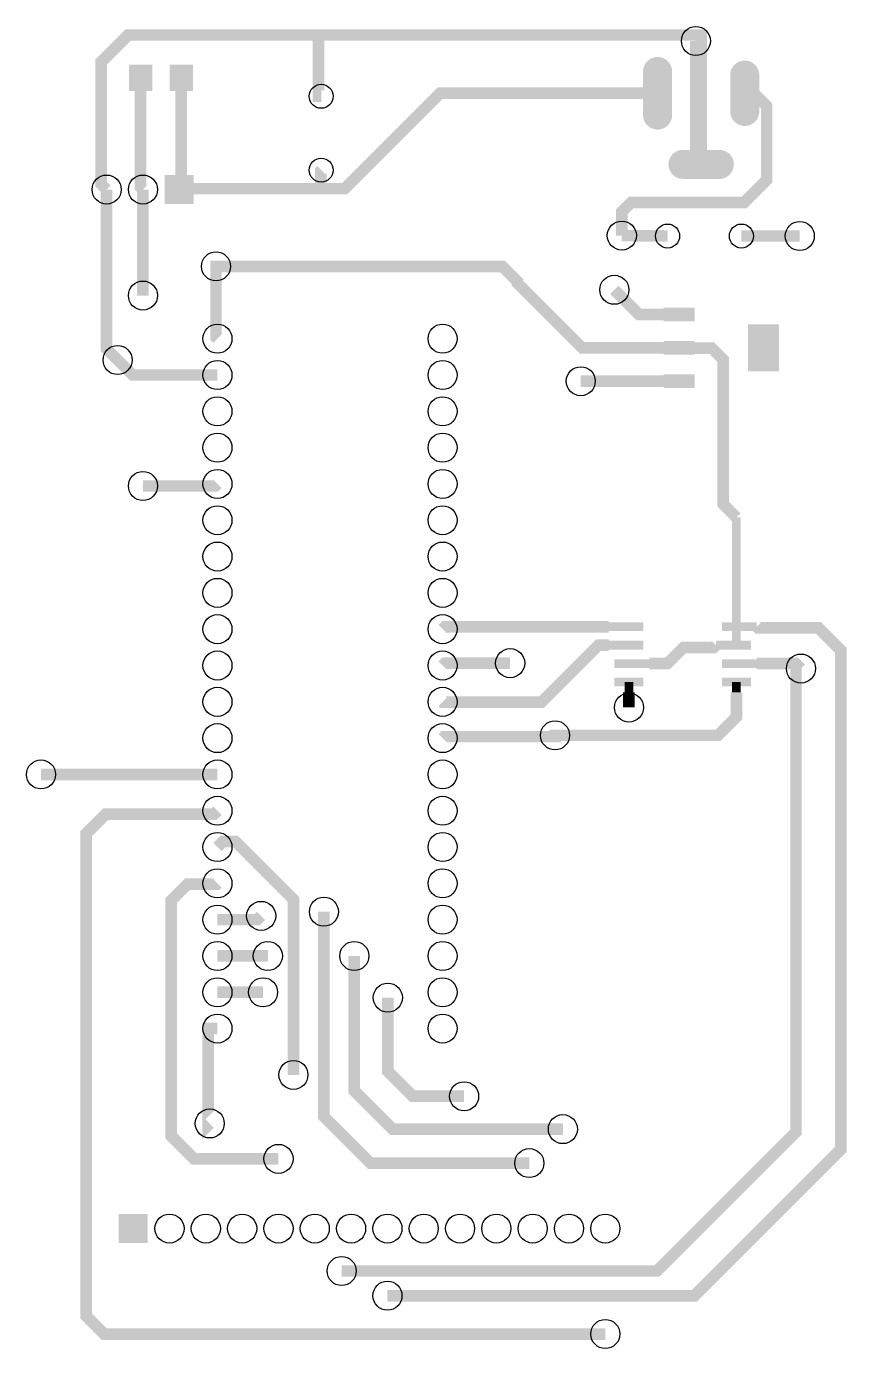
# Model space of a CAD drawing. Extents: x 0.42 to 2.64, y 0.42 to 4.
import ezdxf

# ---------------------------------------------------------------- set-up
doc = ezdxf.new("R2010")
doc.units = 0
doc.layers.get('0').update_dxf_attribs({"linetype": 'CONTINUOUS'})
doc.layers.add('_GBR', color=1, linetype='CONTINUOUS')

# ---------------------------------------------------------------- blocks, each defined once
blk = doc.blocks.new('ROUND_20')
blk.add_circle((0, 0), 0.0394)
blk = doc.blocks.new('ROUND_7')
blk.add_circle((0, 0), 0.0325)
blk = doc.blocks.new('SQUARE_8')
blk.add_solid([(0.03937, 0.03937), (0.03937, -0.03937), (-0.03937, 0.03937), (-0.03937, -0.03937)])
blk = doc.blocks.new('ROUND_9')
blk.add_circle((0, 0), 0.0394)
blk = doc.blocks.new('OBLONG_10')
at = {"const_width": 0.07874}
blk.add_lwpolyline([(0, 0.059055), (0, -0.059055)], dxfattribs=at)
at = {"const_width": 0.03937}
for points in [[(-0.019685, 0.059055, 1), (0.019685, 0.059055, 1)], [(-0.019685, -0.059055, 1), (0.019685, -0.059055, 1)]]:
    blk.add_lwpolyline(points, format="xyb", close=True, dxfattribs=at)
blk = doc.blocks.new('OBLONG_13')
at = {"const_width": 0.0787}
blk.add_lwpolyline([(0, 0.0492), (0, -0.0492)], dxfattribs=at)
at = {"const_width": 0.0394}
for points in [[(-0.0197, 0.0492, 1), (0.0197, 0.0492, 1)], [(-0.0197, -0.0492, 1), (0.0197, -0.0492, 1)]]:
    blk.add_lwpolyline(points, format="xyb", close=True, dxfattribs=at)
blk = doc.blocks.new('OBLONG_14')
at = {"const_width": 0.0787}
blk.add_lwpolyline([(0.0492, 0), (-0.0492, 0)], dxfattribs=at)
at = {"const_width": 0.0394}
for points in [[(-0.0689, 0, 1), (-0.0295, 0, 1)], [(0.0295, 0, 1), (0.0689, 0, 1)]]:
    blk.add_lwpolyline(points, format="xyb", close=True, dxfattribs=at)
blk = doc.blocks.new('RECTANGLE_15')
blk.add_solid([(0.031496, 0.035433), (0.031496, -0.035433), (-0.031496, 0.035433), (-0.031496, -0.035433)])
blk = doc.blocks.new('RECTANGLE_16')
blk.add_solid([(0.0394, 0.0118), (0.0394, -0.0118), (-0.0394, 0.0118), (-0.0394, -0.0118)])
blk = doc.blocks.new('RECTANGLE_18')
blk.add_solid([(0.0423, 0.0187), (0.0423, -0.0187), (-0.0423, 0.0187), (-0.0423, -0.0187)])
blk = doc.blocks.new('RECTANGLE_19')
blk.add_solid([(0.0423, 0.064), (0.0423, -0.064), (-0.0423, 0.064), (-0.0423, -0.064)])

msp = doc.modelspace()

# ---------------------------------------------------------------- linework, layer by layer
at = {"layer": '_GBR'}
for points, const_width in [([(2.248688, 3.62979), (2.248688, 3.980577), (1.211337, 3.980577), (0.695538, 3.980577), (0.622703, 3.907743), (0.622703, 3.576247), (0.63727, 3.56168)], 0.031496), ([(1.218766, 3.814436), (1.211337, 3.814436), (1.211337, 3.980577)], 0.031496), ([(2.234514, 3.964436), (2.234514, 3.62979), (2.248688, 3.62979)], 0.031496), ([(0.729396, 3.864436), (0.729396, 3.567979), (0.735696, 3.56168)], 0.031496), ([(0.839633, 3.864436), (0.839633, 3.567192), (0.834121, 3.56168)], 0.031496), ([(2.130577, 3.822703), (1.541207, 3.822703), (1.282546, 3.564042), (1.218248, 3.564042), (0.836483, 3.564042), (0.834121, 3.56168)], 0.031496), ([(2.033727, 3.436877), (2.033727, 3.50105), (2.059318, 3.52664), (2.365617, 3.52664), (2.426247, 3.58727), (2.426247, 3.788451), (2.391995, 3.822703), (2.366798, 3.822703)], 0.031496), ([(1.218248, 3.564042), (1.218248, 3.613917), (1.218766, 3.614436)], 0.031496), ([(0.63727, 3.56168), (0.63727, 3.129396), (0.667039, 3.099627), (0.707743, 3.058924), (0.937664, 3.058924)], 0.031496), ([(0.735696, 3.56168), (0.735696, 3.274278)], 0.031496), ([(2.157743, 3.435696), (2.033727, 3.436877)], 0.031496), ([(2.357743, 3.435696), (2.51601, 3.435696)], 0.031496), ([(2.189239, 3.132546), (1.926247, 3.132546), (1.75105, 3.307743), (1.75105, 3.312467), (1.710105, 3.353412), (0.933727, 3.353412), (0.933727, 3.161286), (0.937664, 3.157349)], 0.031496), ([(2.189239, 3.223097), (2.080184, 3.223097), (2.013255, 3.290026)], 0.031496), ([(2.344357, 2.673097), (2.30853, 2.708924), (2.30853, 3.10105), (2.277822, 3.131759), (2.190026, 3.131759), (2.189239, 3.132546)], 0.031496), ([(2.189239, 3.041995), (1.92231, 3.041995)], 0.031496), ([(0.735696, 2.758136), (0.932152, 2.758136), (0.937664, 2.763648)], 0.031496), ([(2.289239, 2.32664), (2.344357, 2.32664), (2.344357, 2.37664), (2.344357, 2.673097)], 0.023622), ([(1.398388, 0.563255), (2.230577, 0.563255), (2.627034, 0.959711), (2.627034, 2.312861), (2.56601, 2.373885), (2.402231, 2.373885), (2.399475, 2.37664)], 0.031496), ([(1.9979, 2.37664), (1.554593, 2.37664), (1.5479, 2.369948)], 0.031496), ([(2.053018, 2.37664), (1.9979, 2.37664)], 0.023622), ([(2.399475, 2.37664), (2.344357, 2.37664)], 0.023622), ([(1.9979, 2.32664), (1.970735, 2.32664), (1.81601, 2.171916), (1.549081, 2.171916), (1.5479, 2.173097)], 0.031496), ([(2.053018, 2.32664), (1.9979, 2.32664)], 0.023622), ([(2.108136, 2.27664), (2.157349, 2.27664), (2.20105, 2.320341), (2.28294, 2.320341), (2.289239, 2.32664)], 0.031496), ([(1.274278, 0.630184), (2.129003, 0.630184), (2.505774, 1.006955), (2.505774, 2.27664)], 0.031496), ([(1.730971, 2.277822), (1.554199, 2.277822), (1.5479, 2.271522)], 0.031496), ([(2.053018, 2.27664), (2.108136, 2.27664)], 0.023622), ([(2.344357, 2.27664), (2.399475, 2.27664)], 0.023622), ([(2.399475, 2.27664), (2.505774, 2.27664), (2.51916, 2.263255)], 0.031496), ([(2.053018, 2.22664), (2.053018, 2.199081)], 0.023622), ([(2.344357, 2.22664), (2.344357, 2.199081)], 0.023622), ([(2.344357, 2.199081), (2.344357, 2.132152), (2.294357, 2.082152), (1.852625, 2.082152), (1.852625, 2.078609), (1.551837, 2.078609), (1.5479, 2.074672)], 0.031496), ([(2.053018, 2.199081), (2.053018, 2.157743)], 0.031496), ([(0.459318, 1.976247), (0.937664, 1.976247)], 0.031496), ([(1.988845, 0.459318), (0.630577, 0.459318), (0.581759, 0.508136), (0.581759, 1.815617), (0.634908, 1.868766), (0.928609, 1.868766), (0.937664, 1.877822)], 0.031496), ([(1.14357, 1.16168), (1.14357, 1.637664), (0.986877, 1.794357), (0.952625, 1.794357), (0.937664, 1.779396)], 0.031496), ([(1.103058, 0.934121), (0.874278, 0.934121), (0.812073, 0.996325), (0.812073, 1.634121), (0.856562, 1.678609), (0.935302, 1.678609), (0.937664, 1.680971)], 0.031496), ([(1.226247, 1.604199), (1.226247, 1.048688), (1.352231, 0.922703), (1.78294, 0.922703)], 0.031496), ([(0.937664, 1.582546), (1.045932, 1.582546), (1.056168, 1.592782)], 0.031496), ([(0.937664, 1.484121), (1.074278, 1.484121)], 0.031496), ([(1.30853, 1.484121), (1.30853, 1.118766), (1.412467, 1.014829), (1.873885, 1.014829)], 0.031496), ([(0.937664, 1.385696), (1.061286, 1.385696)], 0.031496), ([(1.399475, 1.371129), (1.399475, 1.171522), (1.467192, 1.103806), (1.606168, 1.103806)], 0.031496), ([(0.916798, 1.030184), (0.912467, 1.025853), (0.912467, 1.28727), (0.937664, 1.28727)], 0.031496)]:
    msp.add_lwpolyline(points, dxfattribs=dict(at, const_width=const_width))

# ---------------------------------------------------------------- block references
for name, p in [('ROUND_20', (2.234514, 3.964436)), ('OBLONG_10', (2.130577, 3.822703)), ('OBLONG_13', (2.366798, 3.822703)), ('RECTANGLE_15', (0.729396, 3.864436)), ('RECTANGLE_15', (0.839633, 3.864436)), ('ROUND_7', (1.218766, 3.814436)), ('OBLONG_14', (2.248688, 3.62979)), ('ROUND_7', (1.218766, 3.614436)), ('ROUND_9', (0.63727, 3.56168)), ('ROUND_9', (0.735696, 3.56168)), ('SQUARE_8', (0.834121, 3.56168)), ('ROUND_20', (2.033727, 3.436877)), ('ROUND_20', (2.033727, 3.436877)), ('ROUND_7', (2.157743, 3.435696)), ('ROUND_7', (2.357743, 3.435696)), ('ROUND_20', (2.51601, 3.435696)), ('ROUND_20', (0.933727, 3.353412)), ('ROUND_20', (0.735696, 3.274278)), ('ROUND_20', (2.013255, 3.290026)), ('RECTANGLE_18', (2.189239, 3.223097)), ('ROUND_9', (0.937664, 3.157349)), ('ROUND_9', (1.5479, 3.157349)), ('RECTANGLE_19', (2.417585, 3.132546)), ('ROUND_20', (0.667039, 3.099627)), ('RECTANGLE_18', (2.189239, 3.132546)), ('ROUND_9', (0.937664, 3.058924)), ('ROUND_9', (1.5479, 3.058924)), ('ROUND_20', (1.92231, 3.041995)), ('RECTANGLE_18', (2.189239, 3.041995)), ('ROUND_9', (0.937664, 2.960499)), ('ROUND_9', (1.5479, 2.960499)), ('ROUND_9', (0.937664, 2.862073)), ('ROUND_9', (1.5479, 2.862073)), ('ROUND_20', (0.735696, 2.758136)), ('ROUND_9', (0.937664, 2.763648)), ('ROUND_9', (1.5479, 2.763648)), ('ROUND_9', (0.937664, 2.665223)), ('ROUND_9', (1.5479, 2.665223)), ('ROUND_9', (0.937664, 2.566798)), ('ROUND_9', (1.5479, 2.566798)), ('ROUND_9', (0.937664, 2.468373)), ('ROUND_9', (1.5479, 2.468373)), ('ROUND_9', (0.937664, 2.369948)), ('ROUND_9', (1.5479, 2.369948)), ('RECTANGLE_16', (2.053018, 2.37664)), ('RECTANGLE_16', (2.344357, 2.37664)), ('RECTANGLE_16', (2.053018, 2.32664)), ('RECTANGLE_16', (2.344357, 2.32664)), ('ROUND_9', (0.937664, 2.271522)), ('ROUND_9', (1.5479, 2.271522)), ('ROUND_20', (1.730971, 2.277822)), ('ROUND_20', (2.51916, 2.263255)), ('RECTANGLE_16', (2.053018, 2.27664)), ('RECTANGLE_16', (2.344357, 2.27664)), ('RECTANGLE_16', (2.053018, 2.22664)), ('RECTANGLE_16', (2.344357, 2.22664)), ('ROUND_9', (0.937664, 2.173097)), ('ROUND_9', (1.5479, 2.173097)), ('ROUND_20', (2.053018, 2.157743)), ('ROUND_20', (1.852625, 2.082152)), ('ROUND_9', (0.937664, 2.074672)), ('ROUND_9', (1.5479, 2.074672)), ('ROUND_20', (0.459318, 1.976247)), ('ROUND_9', (0.937664, 1.976247)), ('ROUND_9', (1.5479, 1.976247)), ('ROUND_9', (0.937664, 1.877822)), ('ROUND_9', (1.5479, 1.877822)), ('ROUND_9', (0.937664, 1.779396)), ('ROUND_9', (1.5479, 1.779396)), ('ROUND_9', (0.937664, 1.680971)), ('ROUND_9', (1.5479, 1.680971)), ('ROUND_9', (0.937664, 1.582546)), ('ROUND_20', (1.056168, 1.592782)), ('ROUND_20', (1.226247, 1.604199)), ('ROUND_9', (1.5479, 1.582546)), ('ROUND_9', (0.937664, 1.484121)), ('ROUND_20', (1.074278, 1.484121)), ('ROUND_20', (1.30853, 1.484121)), ('ROUND_9', (1.5479, 1.484121)), ('ROUND_9', (0.937664, 1.385696)), ('ROUND_20', (1.061286, 1.385696)), ('ROUND_20', (1.399475, 1.371129)), ('ROUND_9', (1.5479, 1.385696)), ('ROUND_9', (0.937664, 1.28727)), ('ROUND_9', (1.5479, 1.28727)), ('ROUND_20', (1.14357, 1.16168)), ('ROUND_20', (1.606168, 1.103806)), ('ROUND_20', (0.916798, 1.030184)), ('ROUND_20', (1.873885, 1.014829)), ('ROUND_20', (1.103058, 0.934121)), ('ROUND_20', (1.78294, 0.922703)), ('SQUARE_8', (0.709357, 0.745144)), ('ROUND_9', (0.807782, 0.745144)), ('ROUND_9', (0.906207, 0.745144)), ('ROUND_9', (1.004633, 0.745144)), ('ROUND_9', (1.103058, 0.745144)), ('ROUND_9', (1.201483, 0.745144)), ('ROUND_9', (1.299963, 0.745144)), ('ROUND_9', (1.398388, 0.745144)), ('ROUND_9', (1.496814, 0.745144)), ('ROUND_9', (1.595239, 0.745144)), ('ROUND_9', (1.693664, 0.745144)), ('ROUND_9', (1.792089, 0.745144)), ('ROUND_9', (1.89042, 0.745144)), ('ROUND_9', (1.988845, 0.745144)), ('ROUND_20', (1.274278, 0.630184)), ('ROUND_20', (1.398388, 0.563255)), ('ROUND_20', (1.988845, 0.459318))]:
    msp.add_blockref(name, p, dxfattribs=at)

doc.saveas('drawing.dxf')
